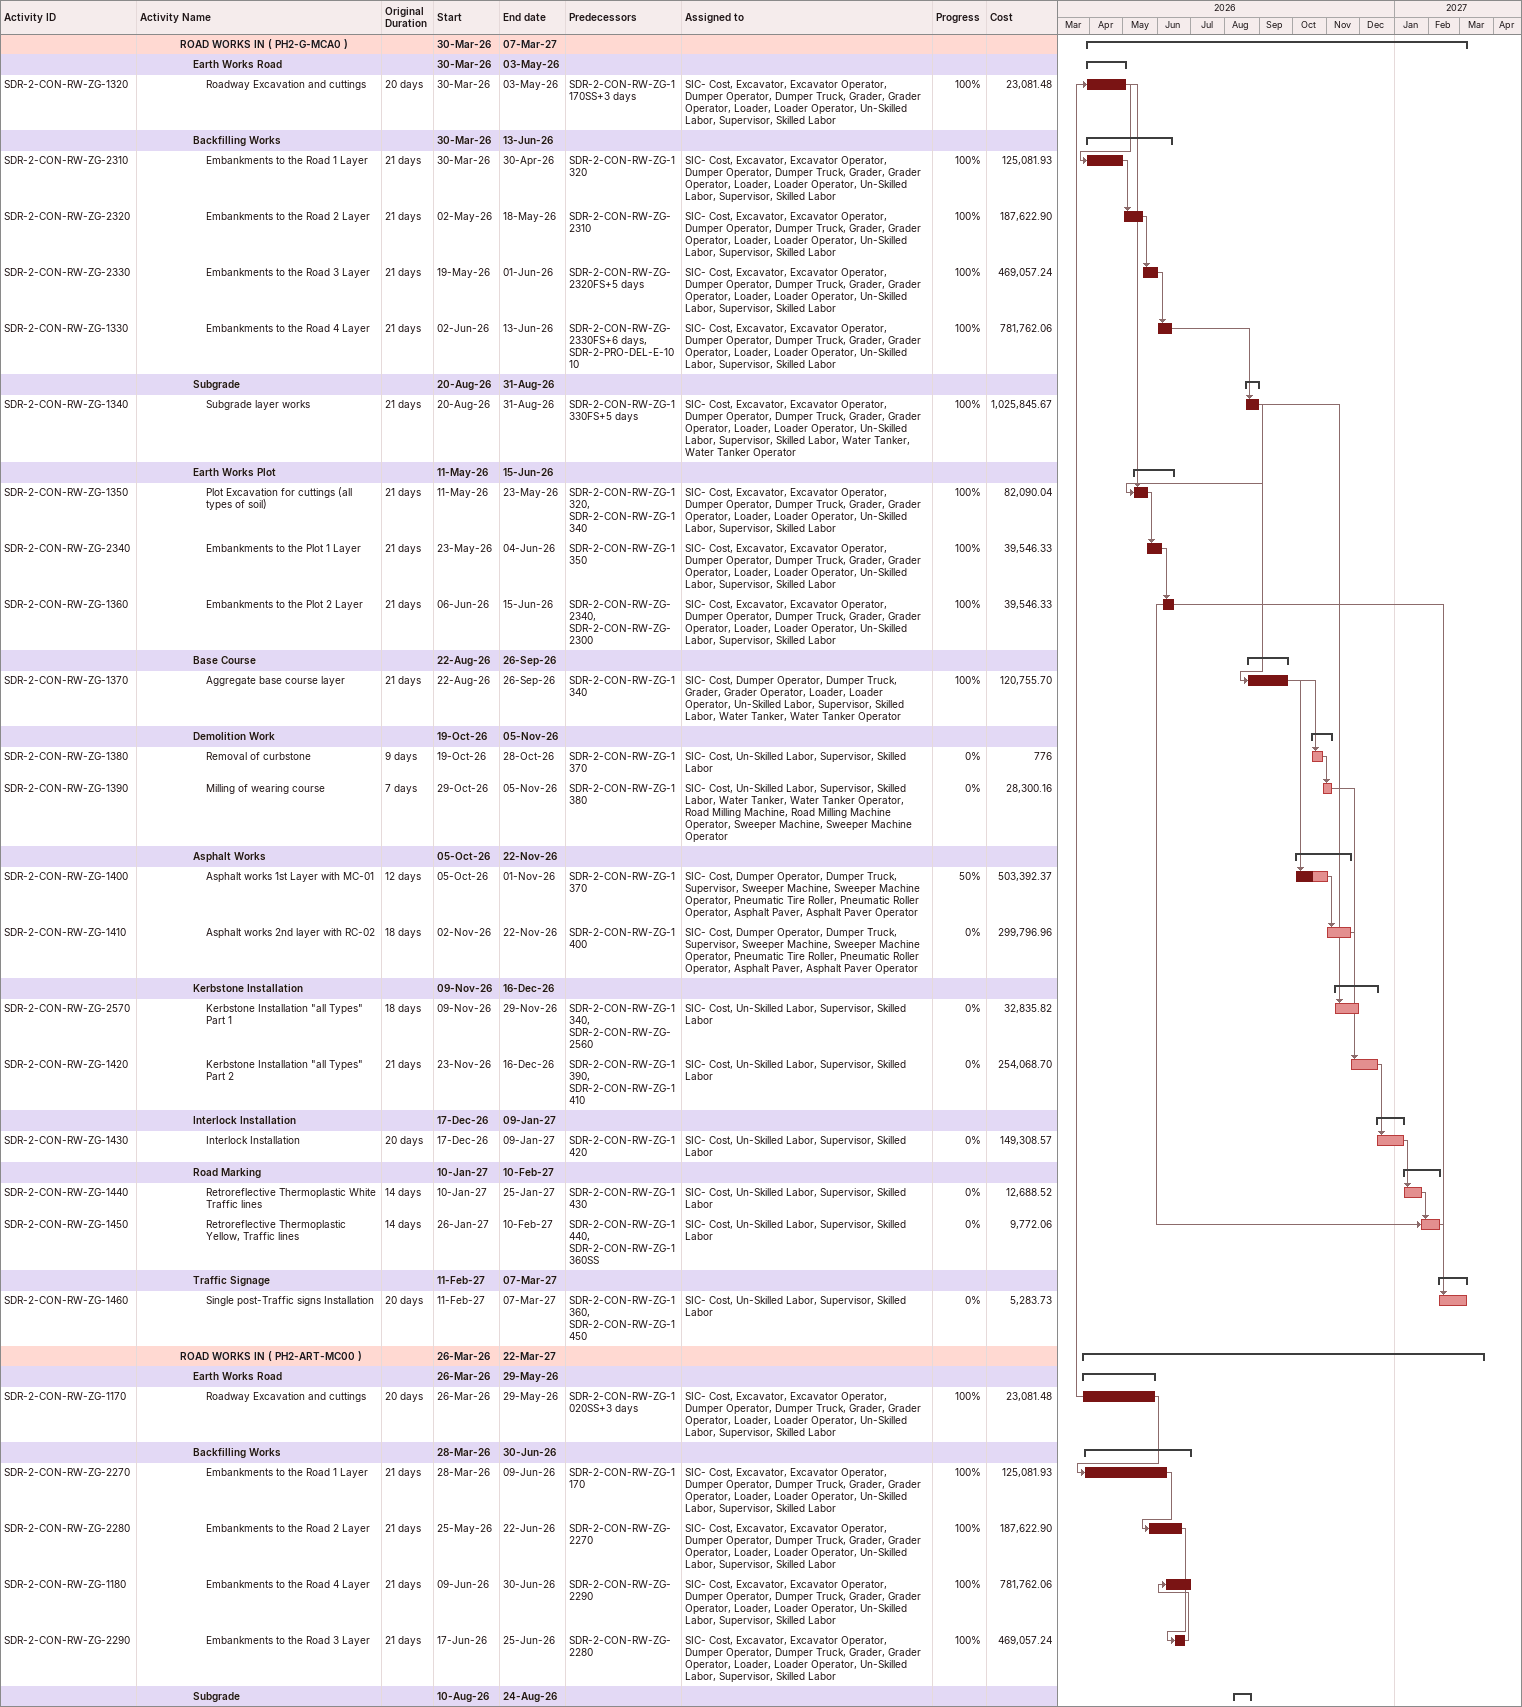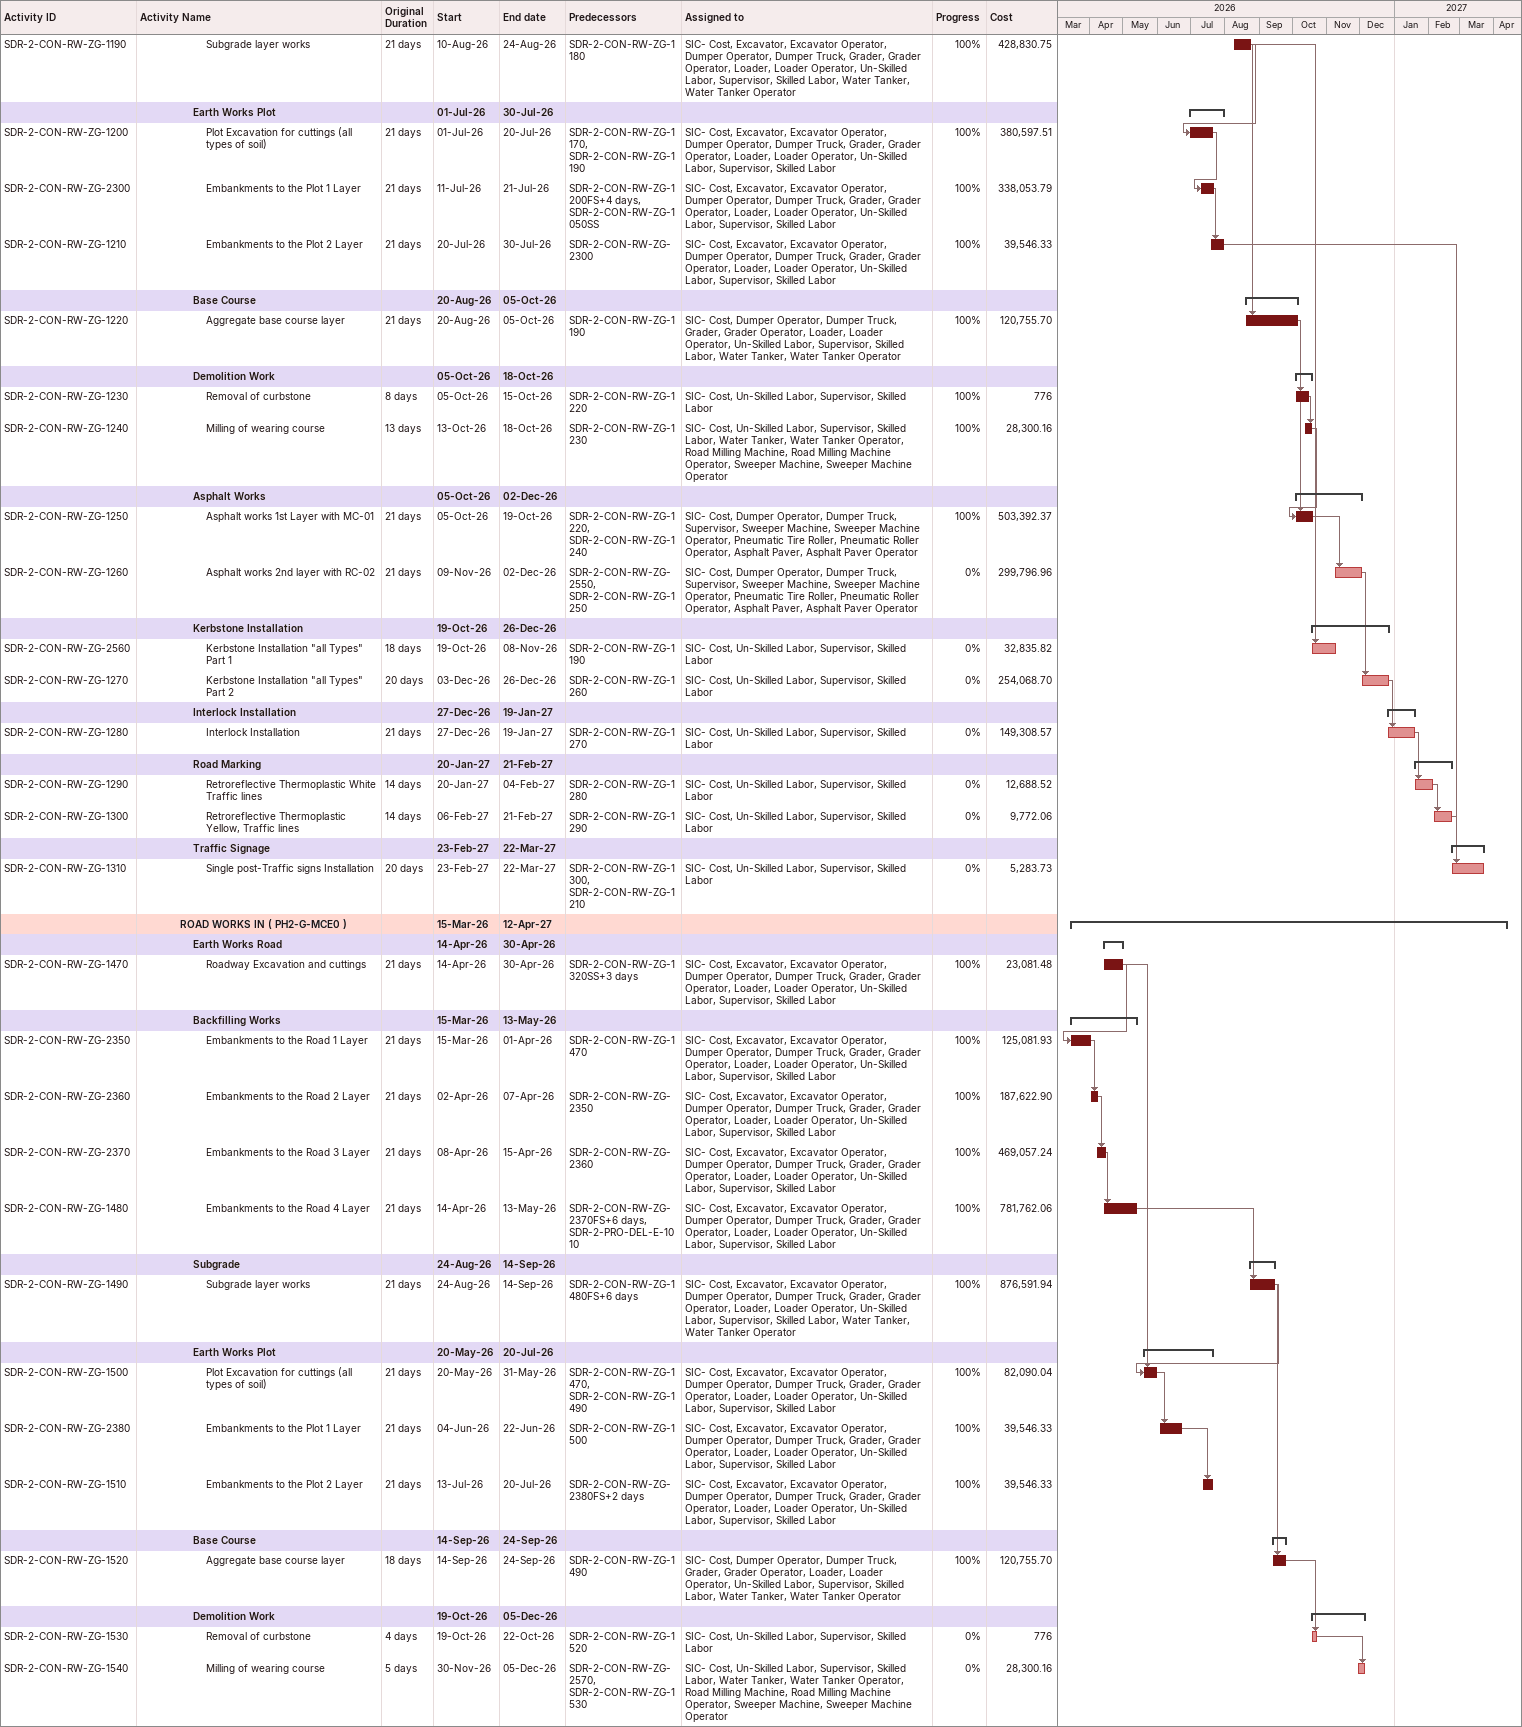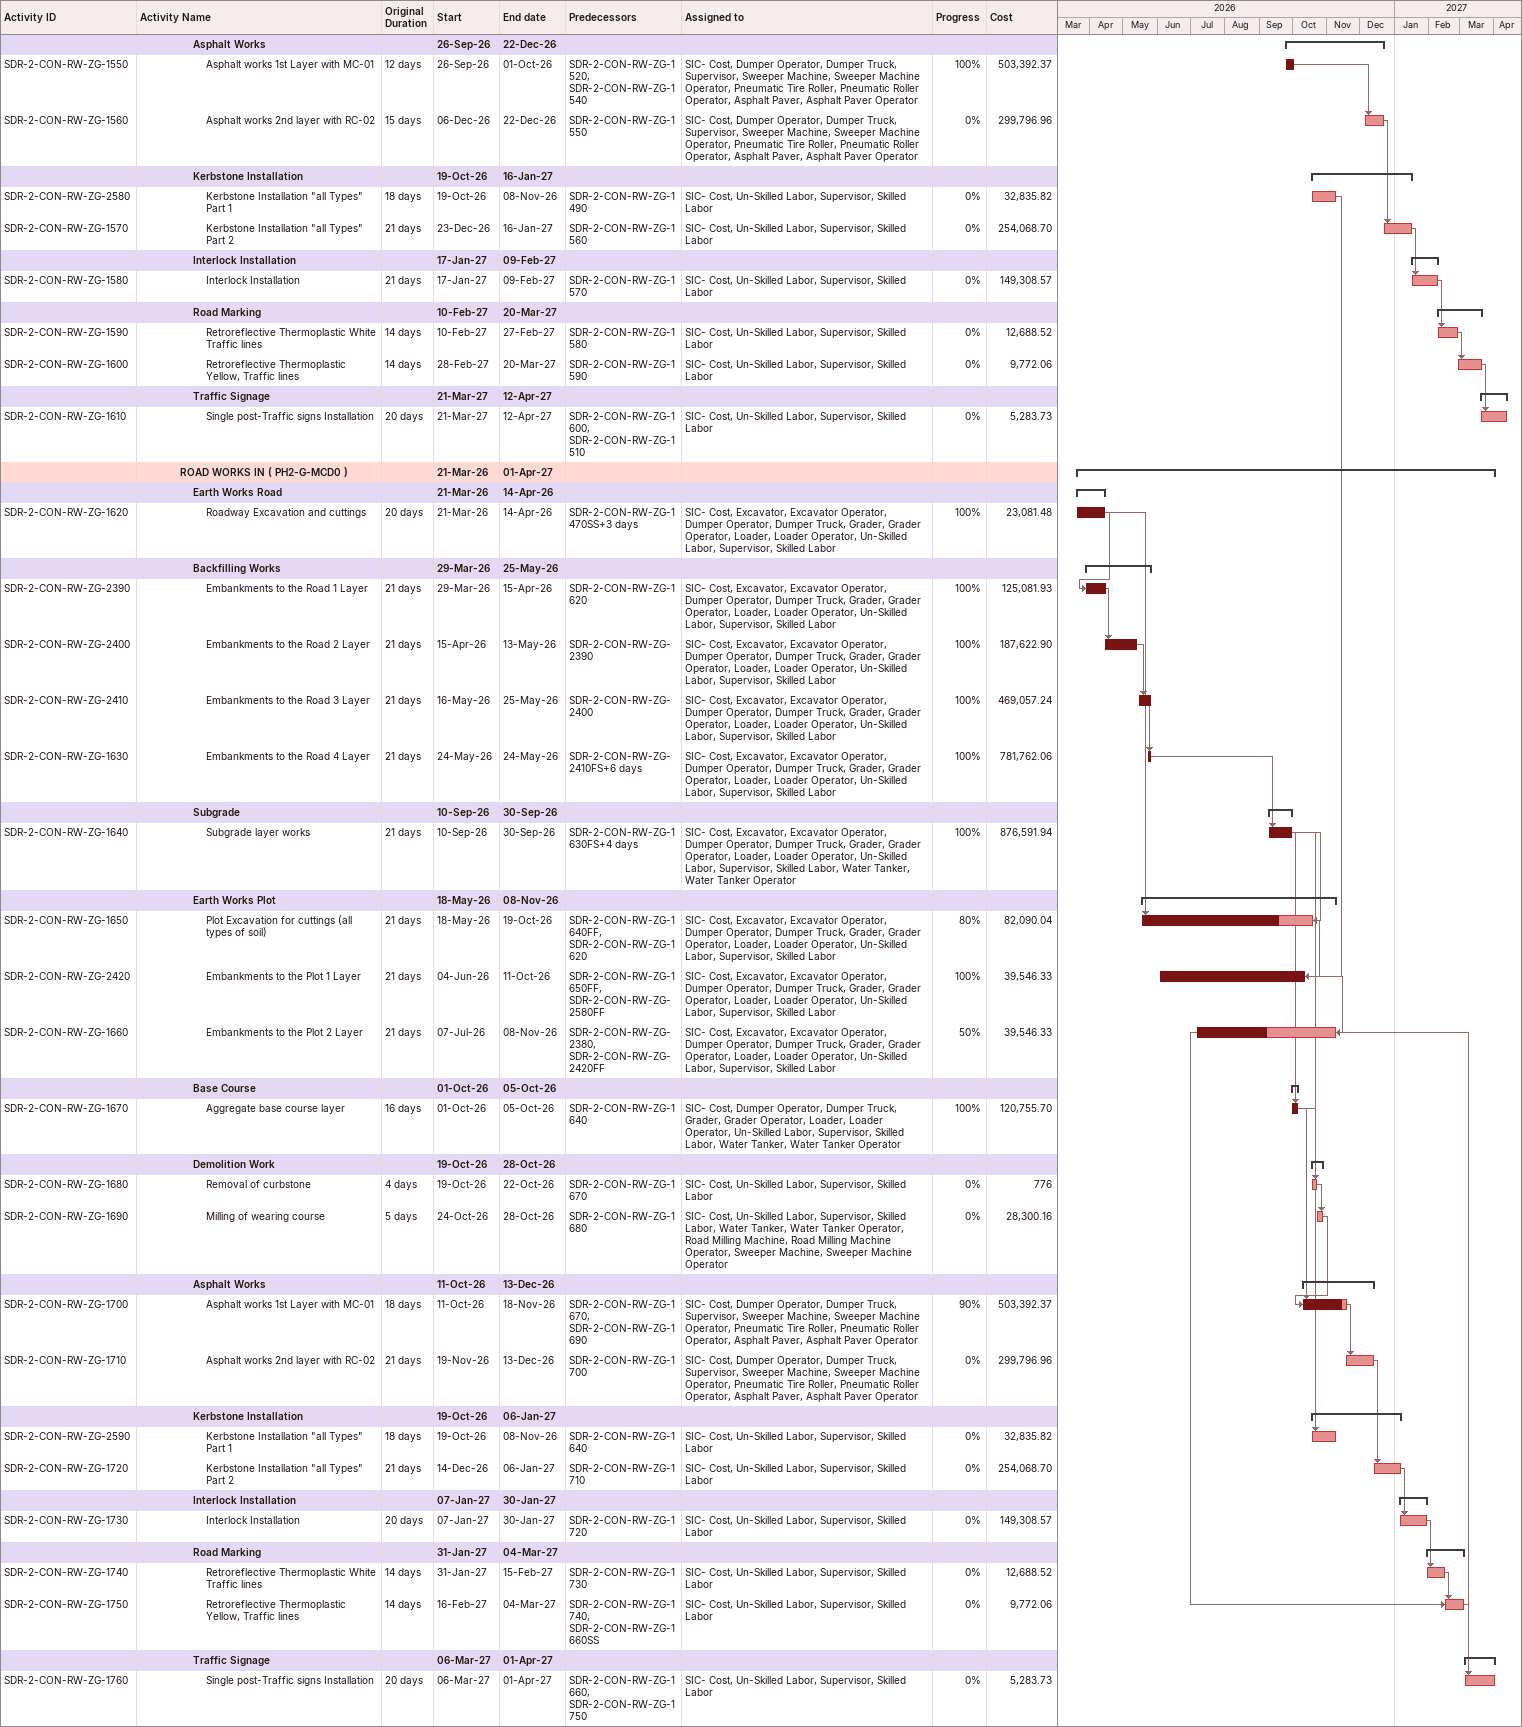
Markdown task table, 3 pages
| ID | Level | Task | Original duration | Start | Finish | Predecessors | Resources | % complete | Cost |
|---|---|---|---|---|---|---|---|---|---|
|  | 4 | **ROAD WORKS IN ( PH2-G-MCA0 )** |  | 2026-03-30 | 2027-03-07 |  |  |  |  |
|  | 5 | **Earth Works Road** |  | 2026-03-30 | 2026-05-03 |  |  |  |  |
| SDR-2-CON-RW-ZG-1320 | 6 | Roadway Excavation and cuttings | 20d | 2026-03-30 | 2026-05-03 | SDR-2-CON-RW-ZG-1170SS+3d | SIC- Cost, Excavator, Excavator Operator, Dumper Operator, Dumper Truck, Grader, Grader Operator, Loader, Loader Operator, Un-Skilled Labor, Supervisor, Skilled Labor | 100 | 23081.48 |
|  | 5 | **Backfilling Works** |  | 2026-03-30 | 2026-06-13 |  |  |  |  |
| SDR-2-CON-RW-ZG-2310 | 6 | Embankments to the Road 1 Layer | 21d | 2026-03-30 | 2026-04-30 | SDR-2-CON-RW-ZG-1320 | SIC- Cost, Excavator, Excavator Operator, Dumper Operator, Dumper Truck, Grader, Grader Operator, Loader, Loader Operator, Un-Skilled Labor, Supervisor, Skilled Labor | 100 | 125081.93 |
| SDR-2-CON-RW-ZG-2320 | 6 | Embankments to the Road 2 Layer | 21d | 2026-05-02 | 2026-05-18 | SDR-2-CON-RW-ZG-2310 | SIC- Cost, Excavator, Excavator Operator, Dumper Operator, Dumper Truck, Grader, Grader Operator, Loader, Loader Operator, Un-Skilled Labor, Supervisor, Skilled Labor | 100 | 187622.90 |
| SDR-2-CON-RW-ZG-2330 | 6 | Embankments to the Road 3 Layer | 21d | 2026-05-19 | 2026-06-01 | SDR-2-CON-RW-ZG-2320FS+5d | SIC- Cost, Excavator, Excavator Operator, Dumper Operator, Dumper Truck, Grader, Grader Operator, Loader, Loader Operator, Un-Skilled Labor, Supervisor, Skilled Labor | 100 | 469057.24 |
| SDR-2-CON-RW-ZG-1330 | 6 | Embankments to the Road 4 Layer | 21d | 2026-06-02 | 2026-06-13 | SDR-2-CON-RW-ZG-2330FS+6d, SDR-2-PRO-DEL-E-1010 | SIC- Cost, Excavator, Excavator Operator, Dumper Operator, Dumper Truck, Grader, Grader Operator, Loader, Loader Operator, Un-Skilled Labor, Supervisor, Skilled Labor | 100 | 781762.06 |
|  | 5 | **Subgrade** |  | 2026-08-20 | 2026-08-31 |  |  |  |  |
| SDR-2-CON-RW-ZG-1340 | 6 | Subgrade layer works | 21d | 2026-08-20 | 2026-08-31 | SDR-2-CON-RW-ZG-1330FS+5d | SIC- Cost, Excavator, Excavator Operator, Dumper Operator, Dumper Truck, Grader, Grader Operator, Loader, Loader Operator, Un-Skilled Labor, Supervisor, Skilled Labor, Water Tanker, Water Tanker Operator | 100 | 1025845.67 |
|  | 5 | **Earth Works Plot** |  | 2026-05-11 | 2026-06-15 |  |  |  |  |
| SDR-2-CON-RW-ZG-1350 | 6 | Plot Excavation for cuttings (all types of soil) | 21d | 2026-05-11 | 2026-05-23 | SDR-2-CON-RW-ZG-1320, SDR-2-CON-RW-ZG-1340 | SIC- Cost, Excavator, Excavator Operator, Dumper Operator, Dumper Truck, Grader, Grader Operator, Loader, Loader Operator, Un-Skilled Labor, Supervisor, Skilled Labor | 100 | 82090.04 |
| SDR-2-CON-RW-ZG-2340 | 6 | Embankments to the Plot 1 Layer | 21d | 2026-05-23 | 2026-06-04 | SDR-2-CON-RW-ZG-1350 | SIC- Cost, Excavator, Excavator Operator, Dumper Operator, Dumper Truck, Grader, Grader Operator, Loader, Loader Operator, Un-Skilled Labor, Supervisor, Skilled Labor | 100 | 39546.33 |
| SDR-2-CON-RW-ZG-1360 | 6 | Embankments to the Plot 2 Layer | 21d | 2026-06-06 | 2026-06-15 | SDR-2-CON-RW-ZG-2340, SDR-2-CON-RW-ZG-2300 | SIC- Cost, Excavator, Excavator Operator, Dumper Operator, Dumper Truck, Grader, Grader Operator, Loader, Loader Operator, Un-Skilled Labor, Supervisor, Skilled Labor | 100 | 39546.33 |
|  | 5 | **Base Course** |  | 2026-08-22 | 2026-09-26 |  |  |  |  |
| SDR-2-CON-RW-ZG-1370 | 6 | Aggregate base course layer | 21d | 2026-08-22 | 2026-09-26 | SDR-2-CON-RW-ZG-1340 | SIC- Cost, Dumper Operator, Dumper Truck, Grader, Grader Operator, Loader, Loader Operator, Un-Skilled Labor, Supervisor, Skilled Labor, Water Tanker, Water Tanker Operator | 100 | 120755.70 |
|  | 5 | **Demolition Work** |  | 2026-10-19 | 2026-11-05 |  |  |  |  |
| SDR-2-CON-RW-ZG-1380 | 6 | Removal of curbstone | 9d | 2026-10-19 | 2026-10-28 | SDR-2-CON-RW-ZG-1370 | SIC- Cost, Un-Skilled Labor, Supervisor, Skilled Labor | 0 | 776 |
| SDR-2-CON-RW-ZG-1390 | 6 | Milling of wearing course | 7d | 2026-10-29 | 2026-11-05 | SDR-2-CON-RW-ZG-1380 | SIC- Cost, Un-Skilled Labor, Supervisor, Skilled Labor, Water Tanker, Water Tanker Operator, Road Milling Machine, Road Milling Machine Operator, Sweeper Machine, Sweeper Machine Operator | 0 | 28300.16 |
|  | 5 | **Asphalt Works** |  | 2026-10-05 | 2026-11-22 |  |  |  |  |
| SDR-2-CON-RW-ZG-1400 | 6 | Asphalt works 1st Layer with MC-01 | 12d | 2026-10-05 | 2026-11-01 | SDR-2-CON-RW-ZG-1370 | SIC- Cost, Dumper Operator, Dumper Truck, Supervisor, Sweeper Machine, Sweeper Machine Operator, Pneumatic Tire Roller, Pneumatic Roller Operator, Asphalt Paver, Asphalt Paver Operator | 50 | 503392.37 |
| SDR-2-CON-RW-ZG-1410 | 6 | Asphalt works 2nd layer with RC-02 | 18d | 2026-11-02 | 2026-11-22 | SDR-2-CON-RW-ZG-1400 | SIC- Cost, Dumper Operator, Dumper Truck, Supervisor, Sweeper Machine, Sweeper Machine Operator, Pneumatic Tire Roller, Pneumatic Roller Operator, Asphalt Paver, Asphalt Paver Operator | 0 | 299796.96 |
|  | 5 | **Kerbstone Installation** |  | 2026-11-09 | 2026-12-16 |  |  |  |  |
| SDR-2-CON-RW-ZG-2570 | 6 | Kerbstone Installation "all Types" Part 1 | 18d | 2026-11-09 | 2026-11-29 | SDR-2-CON-RW-ZG-1340, SDR-2-CON-RW-ZG-2560 | SIC- Cost, Un-Skilled Labor, Supervisor, Skilled Labor | 0 | 32835.82 |
| SDR-2-CON-RW-ZG-1420 | 6 | Kerbstone Installation "all Types" Part 2 | 21d | 2026-11-23 | 2026-12-16 | SDR-2-CON-RW-ZG-1390, SDR-2-CON-RW-ZG-1410 | SIC- Cost, Un-Skilled Labor, Supervisor, Skilled Labor | 0 | 254068.70 |
|  | 5 | **Interlock Installation** |  | 2026-12-17 | 2027-01-09 |  |  |  |  |
| SDR-2-CON-RW-ZG-1430 | 6 | Interlock Installation | 20d | 2026-12-17 | 2027-01-09 | SDR-2-CON-RW-ZG-1420 | SIC- Cost, Un-Skilled Labor, Supervisor, Skilled Labor | 0 | 149308.57 |
|  | 5 | **Road Marking** |  | 2027-01-10 | 2027-02-10 |  |  |  |  |
| SDR-2-CON-RW-ZG-1440 | 6 | Retroreflective Thermoplastic White Traffic lines | 14d | 2027-01-10 | 2027-01-25 | SDR-2-CON-RW-ZG-1430 | SIC- Cost, Un-Skilled Labor, Supervisor, Skilled Labor | 0 | 12688.52 |
| SDR-2-CON-RW-ZG-1450 | 6 | Retroreflective Thermoplastic Yellow, Traffic lines | 14d | 2027-01-26 | 2027-02-10 | SDR-2-CON-RW-ZG-1440, SDR-2-CON-RW-ZG-1360SS | SIC- Cost, Un-Skilled Labor, Supervisor, Skilled Labor | 0 | 9772.06 |
|  | 5 | **Traffic Signage** |  | 2027-02-11 | 2027-03-07 |  |  |  |  |
| SDR-2-CON-RW-ZG-1460 | 6 | Single post-Traffic signs Installation | 20d | 2027-02-11 | 2027-03-07 | SDR-2-CON-RW-ZG-1360, SDR-2-CON-RW-ZG-1450 | SIC- Cost, Un-Skilled Labor, Supervisor, Skilled Labor | 0 | 5283.73 |
|  | 4 | **ROAD WORKS IN ( PH2-ART-MC00 )** |  | 2026-03-26 | 2027-03-22 |  |  |  |  |
|  | 5 | **Earth Works Road** |  | 2026-03-26 | 2026-05-29 |  |  |  |  |
| SDR-2-CON-RW-ZG-1170 | 6 | Roadway Excavation and cuttings | 20d | 2026-03-26 | 2026-05-29 | SDR-2-CON-RW-ZG-1020SS+3d | SIC- Cost, Excavator, Excavator Operator, Dumper Operator, Dumper Truck, Grader, Grader Operator, Loader, Loader Operator, Un-Skilled Labor, Supervisor, Skilled Labor | 100 | 23081.48 |
|  | 5 | **Backfilling Works** |  | 2026-03-28 | 2026-06-30 |  |  |  |  |
| SDR-2-CON-RW-ZG-2270 | 6 | Embankments to the Road 1 Layer | 21d | 2026-03-28 | 2026-06-09 | SDR-2-CON-RW-ZG-1170 | SIC- Cost, Excavator, Excavator Operator, Dumper Operator, Dumper Truck, Grader, Grader Operator, Loader, Loader Operator, Un-Skilled Labor, Supervisor, Skilled Labor | 100 | 125081.93 |
| SDR-2-CON-RW-ZG-2280 | 6 | Embankments to the Road 2 Layer | 21d | 2026-05-25 | 2026-06-22 | SDR-2-CON-RW-ZG-2270 | SIC- Cost, Excavator, Excavator Operator, Dumper Operator, Dumper Truck, Grader, Grader Operator, Loader, Loader Operator, Un-Skilled Labor, Supervisor, Skilled Labor | 100 | 187622.90 |
| SDR-2-CON-RW-ZG-1180 | 6 | Embankments to the Road 4 Layer | 21d | 2026-06-09 | 2026-06-30 | SDR-2-CON-RW-ZG-2290 | SIC- Cost, Excavator, Excavator Operator, Dumper Operator, Dumper Truck, Grader, Grader Operator, Loader, Loader Operator, Un-Skilled Labor, Supervisor, Skilled Labor | 100 | 781762.06 |
| SDR-2-CON-RW-ZG-2290 | 6 | Embankments to the Road 3 Layer | 21d | 2026-06-17 | 2026-06-25 | SDR-2-CON-RW-ZG-2280 | SIC- Cost, Excavator, Excavator Operator, Dumper Operator, Dumper Truck, Grader, Grader Operator, Loader, Loader Operator, Un-Skilled Labor, Supervisor, Skilled Labor | 100 | 469057.24 |
|  | 5 | **Subgrade** |  | 2026-08-10 | 2026-08-24 |  |  |  |  |
| SDR-2-CON-RW-ZG-1190 | 6 | Subgrade layer works | 21d | 2026-08-10 | 2026-08-24 | SDR-2-CON-RW-ZG-1180 | SIC- Cost, Excavator, Excavator Operator, Dumper Operator, Dumper Truck, Grader, Grader Operator, Loader, Loader Operator, Un-Skilled Labor, Supervisor, Skilled Labor, Water Tanker, Water Tanker Operator | 100 | 428830.75 |
|  | 5 | **Earth Works Plot** |  | 2026-07-01 | 2026-07-30 |  |  |  |  |
| SDR-2-CON-RW-ZG-1200 | 6 | Plot Excavation for cuttings (all types of soil) | 21d | 2026-07-01 | 2026-07-20 | SDR-2-CON-RW-ZG-1170, SDR-2-CON-RW-ZG-1190 | SIC- Cost, Excavator, Excavator Operator, Dumper Operator, Dumper Truck, Grader, Grader Operator, Loader, Loader Operator, Un-Skilled Labor, Supervisor, Skilled Labor | 100 | 380597.51 |
| SDR-2-CON-RW-ZG-2300 | 6 | Embankments to the Plot 1 Layer | 21d | 2026-07-11 | 2026-07-21 | SDR-2-CON-RW-ZG-1200FS+4d, SDR-2-CON-RW-ZG-1050SS | SIC- Cost, Excavator, Excavator Operator, Dumper Operator, Dumper Truck, Grader, Grader Operator, Loader, Loader Operator, Un-Skilled Labor, Supervisor, Skilled Labor | 100 | 338053.79 |
| SDR-2-CON-RW-ZG-1210 | 6 | Embankments to the Plot 2 Layer | 21d | 2026-07-20 | 2026-07-30 | SDR-2-CON-RW-ZG-2300 | SIC- Cost, Excavator, Excavator Operator, Dumper Operator, Dumper Truck, Grader, Grader Operator, Loader, Loader Operator, Un-Skilled Labor, Supervisor, Skilled Labor | 100 | 39546.33 |
|  | 5 | **Base Course** |  | 2026-08-20 | 2026-10-05 |  |  |  |  |
| SDR-2-CON-RW-ZG-1220 | 6 | Aggregate base course layer | 21d | 2026-08-20 | 2026-10-05 | SDR-2-CON-RW-ZG-1190 | SIC- Cost, Dumper Operator, Dumper Truck, Grader, Grader Operator, Loader, Loader Operator, Un-Skilled Labor, Supervisor, Skilled Labor, Water Tanker, Water Tanker Operator | 100 | 120755.70 |
|  | 5 | **Demolition Work** |  | 2026-10-05 | 2026-10-18 |  |  |  |  |
| SDR-2-CON-RW-ZG-1230 | 6 | Removal of curbstone | 8d | 2026-10-05 | 2026-10-15 | SDR-2-CON-RW-ZG-1220 | SIC- Cost, Un-Skilled Labor, Supervisor, Skilled Labor | 100 | 776 |
| SDR-2-CON-RW-ZG-1240 | 6 | Milling of wearing course | 13d | 2026-10-13 | 2026-10-18 | SDR-2-CON-RW-ZG-1230 | SIC- Cost, Un-Skilled Labor, Supervisor, Skilled Labor, Water Tanker, Water Tanker Operator, Road Milling Machine, Road Milling Machine Operator, Sweeper Machine, Sweeper Machine Operator | 100 | 28300.16 |
|  | 5 | **Asphalt Works** |  | 2026-10-05 | 2026-12-02 |  |  |  |  |
| SDR-2-CON-RW-ZG-1250 | 6 | Asphalt works 1st Layer with MC-01 | 21d | 2026-10-05 | 2026-10-19 | SDR-2-CON-RW-ZG-1220, SDR-2-CON-RW-ZG-1240 | SIC- Cost, Dumper Operator, Dumper Truck, Supervisor, Sweeper Machine, Sweeper Machine Operator, Pneumatic Tire Roller, Pneumatic Roller Operator, Asphalt Paver, Asphalt Paver Operator | 100 | 503392.37 |
| SDR-2-CON-RW-ZG-1260 | 6 | Asphalt works 2nd layer with RC-02 | 21d | 2026-11-09 | 2026-12-02 | SDR-2-CON-RW-ZG-2550, SDR-2-CON-RW-ZG-1250 | SIC- Cost, Dumper Operator, Dumper Truck, Supervisor, Sweeper Machine, Sweeper Machine Operator, Pneumatic Tire Roller, Pneumatic Roller Operator, Asphalt Paver, Asphalt Paver Operator | 0 | 299796.96 |
|  | 5 | **Kerbstone Installation** |  | 2026-10-19 | 2026-12-26 |  |  |  |  |
| SDR-2-CON-RW-ZG-2560 | 6 | Kerbstone Installation "all Types" Part 1 | 18d | 2026-10-19 | 2026-11-08 | SDR-2-CON-RW-ZG-1190 | SIC- Cost, Un-Skilled Labor, Supervisor, Skilled Labor | 0 | 32835.82 |
| SDR-2-CON-RW-ZG-1270 | 6 | Kerbstone Installation "all Types" Part 2 | 20d | 2026-12-03 | 2026-12-26 | SDR-2-CON-RW-ZG-1260 | SIC- Cost, Un-Skilled Labor, Supervisor, Skilled Labor | 0 | 254068.70 |
|  | 5 | **Interlock Installation** |  | 2026-12-27 | 2027-01-19 |  |  |  |  |
| SDR-2-CON-RW-ZG-1280 | 6 | Interlock Installation | 21d | 2026-12-27 | 2027-01-19 | SDR-2-CON-RW-ZG-1270 | SIC- Cost, Un-Skilled Labor, Supervisor, Skilled Labor | 0 | 149308.57 |
|  | 5 | **Road Marking** |  | 2027-01-20 | 2027-02-21 |  |  |  |  |
| SDR-2-CON-RW-ZG-1290 | 6 | Retroreflective Thermoplastic White Traffic lines | 14d | 2027-01-20 | 2027-02-04 | SDR-2-CON-RW-ZG-1280 | SIC- Cost, Un-Skilled Labor, Supervisor, Skilled Labor | 0 | 12688.52 |
| SDR-2-CON-RW-ZG-1300 | 6 | Retroreflective Thermoplastic Yellow, Traffic lines | 14d | 2027-02-06 | 2027-02-21 | SDR-2-CON-RW-ZG-1290 | SIC- Cost, Un-Skilled Labor, Supervisor, Skilled Labor | 0 | 9772.06 |
|  | 5 | **Traffic Signage** |  | 2027-02-23 | 2027-03-22 |  |  |  |  |
| SDR-2-CON-RW-ZG-1310 | 6 | Single post-Traffic signs Installation | 20d | 2027-02-23 | 2027-03-22 | SDR-2-CON-RW-ZG-1300, SDR-2-CON-RW-ZG-1210 | SIC- Cost, Un-Skilled Labor, Supervisor, Skilled Labor | 0 | 5283.73 |
|  | 4 | **ROAD WORKS IN ( PH2-G-MCE0 )** |  | 2026-03-15 | 2027-04-12 |  |  |  |  |
|  | 5 | **Earth Works Road** |  | 2026-04-14 | 2026-04-30 |  |  |  |  |
| SDR-2-CON-RW-ZG-1470 | 6 | Roadway Excavation and cuttings | 21d | 2026-04-14 | 2026-04-30 | SDR-2-CON-RW-ZG-1320SS+3d | SIC- Cost, Excavator, Excavator Operator, Dumper Operator, Dumper Truck, Grader, Grader Operator, Loader, Loader Operator, Un-Skilled Labor, Supervisor, Skilled Labor | 100 | 23081.48 |
|  | 5 | **Backfilling Works** |  | 2026-03-15 | 2026-05-13 |  |  |  |  |
| SDR-2-CON-RW-ZG-2350 | 6 | Embankments to the Road 1 Layer | 21d | 2026-03-15 | 2026-04-01 | SDR-2-CON-RW-ZG-1470 | SIC- Cost, Excavator, Excavator Operator, Dumper Operator, Dumper Truck, Grader, Grader Operator, Loader, Loader Operator, Un-Skilled Labor, Supervisor, Skilled Labor | 100 | 125081.93 |
| SDR-2-CON-RW-ZG-2360 | 6 | Embankments to the Road 2 Layer | 21d | 2026-04-02 | 2026-04-07 | SDR-2-CON-RW-ZG-2350 | SIC- Cost, Excavator, Excavator Operator, Dumper Operator, Dumper Truck, Grader, Grader Operator, Loader, Loader Operator, Un-Skilled Labor, Supervisor, Skilled Labor | 100 | 187622.90 |
| SDR-2-CON-RW-ZG-2370 | 6 | Embankments to the Road 3 Layer | 21d | 2026-04-08 | 2026-04-15 | SDR-2-CON-RW-ZG-2360 | SIC- Cost, Excavator, Excavator Operator, Dumper Operator, Dumper Truck, Grader, Grader Operator, Loader, Loader Operator, Un-Skilled Labor, Supervisor, Skilled Labor | 100 | 469057.24 |
| SDR-2-CON-RW-ZG-1480 | 6 | Embankments to the Road 4 Layer | 21d | 2026-04-14 | 2026-05-13 | SDR-2-CON-RW-ZG-2370FS+6d, SDR-2-PRO-DEL-E-1010 | SIC- Cost, Excavator, Excavator Operator, Dumper Operator, Dumper Truck, Grader, Grader Operator, Loader, Loader Operator, Un-Skilled Labor, Supervisor, Skilled Labor | 100 | 781762.06 |
|  | 5 | **Subgrade** |  | 2026-08-24 | 2026-09-14 |  |  |  |  |
| SDR-2-CON-RW-ZG-1490 | 6 | Subgrade layer works | 21d | 2026-08-24 | 2026-09-14 | SDR-2-CON-RW-ZG-1480FS+6d | SIC- Cost, Excavator, Excavator Operator, Dumper Operator, Dumper Truck, Grader, Grader Operator, Loader, Loader Operator, Un-Skilled Labor, Supervisor, Skilled Labor, Water Tanker, Water Tanker Operator | 100 | 876591.94 |
|  | 5 | **Earth Works Plot** |  | 2026-05-20 | 2026-07-20 |  |  |  |  |
| SDR-2-CON-RW-ZG-1500 | 6 | Plot Excavation for cuttings (all types of soil) | 21d | 2026-05-20 | 2026-05-31 | SDR-2-CON-RW-ZG-1470, SDR-2-CON-RW-ZG-1490 | SIC- Cost, Excavator, Excavator Operator, Dumper Operator, Dumper Truck, Grader, Grader Operator, Loader, Loader Operator, Un-Skilled Labor, Supervisor, Skilled Labor | 100 | 82090.04 |
| SDR-2-CON-RW-ZG-2380 | 6 | Embankments to the Plot 1 Layer | 21d | 2026-06-04 | 2026-06-22 | SDR-2-CON-RW-ZG-1500 | SIC- Cost, Excavator, Excavator Operator, Dumper Operator, Dumper Truck, Grader, Grader Operator, Loader, Loader Operator, Un-Skilled Labor, Supervisor, Skilled Labor | 100 | 39546.33 |
| SDR-2-CON-RW-ZG-1510 | 6 | Embankments to the Plot 2 Layer | 21d | 2026-07-13 | 2026-07-20 | SDR-2-CON-RW-ZG-2380FS+2d | SIC- Cost, Excavator, Excavator Operator, Dumper Operator, Dumper Truck, Grader, Grader Operator, Loader, Loader Operator, Un-Skilled Labor, Supervisor, Skilled Labor | 100 | 39546.33 |
|  | 5 | **Base Course** |  | 2026-09-14 | 2026-09-24 |  |  |  |  |
| SDR-2-CON-RW-ZG-1520 | 6 | Aggregate base course layer | 18d | 2026-09-14 | 2026-09-24 | SDR-2-CON-RW-ZG-1490 | SIC- Cost, Dumper Operator, Dumper Truck, Grader, Grader Operator, Loader, Loader Operator, Un-Skilled Labor, Supervisor, Skilled Labor, Water Tanker, Water Tanker Operator | 100 | 120755.70 |
|  | 5 | **Demolition Work** |  | 2026-10-19 | 2026-12-05 |  |  |  |  |
| SDR-2-CON-RW-ZG-1530 | 6 | Removal of curbstone | 4d | 2026-10-19 | 2026-10-22 | SDR-2-CON-RW-ZG-1520 | SIC- Cost, Un-Skilled Labor, Supervisor, Skilled Labor | 0 | 776 |
| SDR-2-CON-RW-ZG-1540 | 6 | Milling of wearing course | 5d | 2026-11-30 | 2026-12-05 | SDR-2-CON-RW-ZG-2570, SDR-2-CON-RW-ZG-1530 | SIC- Cost, Un-Skilled Labor, Supervisor, Skilled Labor, Water Tanker, Water Tanker Operator, Road Milling Machine, Road Milling Machine Operator, Sweeper Machine, Sweeper Machine Operator | 0 | 28300.16 |
|  | 5 | **Asphalt Works** |  | 2026-09-26 | 2026-12-22 |  |  |  |  |
| SDR-2-CON-RW-ZG-1550 | 6 | Asphalt works 1st Layer with MC-01 | 12d | 2026-09-26 | 2026-10-01 | SDR-2-CON-RW-ZG-1520, SDR-2-CON-RW-ZG-1540 | SIC- Cost, Dumper Operator, Dumper Truck, Supervisor, Sweeper Machine, Sweeper Machine Operator, Pneumatic Tire Roller, Pneumatic Roller Operator, Asphalt Paver, Asphalt Paver Operator | 100 | 503392.37 |
| SDR-2-CON-RW-ZG-1560 | 6 | Asphalt works 2nd layer with RC-02 | 15d | 2026-12-06 | 2026-12-22 | SDR-2-CON-RW-ZG-1550 | SIC- Cost, Dumper Operator, Dumper Truck, Supervisor, Sweeper Machine, Sweeper Machine Operator, Pneumatic Tire Roller, Pneumatic Roller Operator, Asphalt Paver, Asphalt Paver Operator | 0 | 299796.96 |
|  | 5 | **Kerbstone Installation** |  | 2026-10-19 | 2027-01-16 |  |  |  |  |
| SDR-2-CON-RW-ZG-2580 | 6 | Kerbstone Installation "all Types" Part 1 | 18d | 2026-10-19 | 2026-11-08 | SDR-2-CON-RW-ZG-1490 | SIC- Cost, Un-Skilled Labor, Supervisor, Skilled Labor | 0 | 32835.82 |
| SDR-2-CON-RW-ZG-1570 | 6 | Kerbstone Installation "all Types" Part 2 | 21d | 2026-12-23 | 2027-01-16 | SDR-2-CON-RW-ZG-1560 | SIC- Cost, Un-Skilled Labor, Supervisor, Skilled Labor | 0 | 254068.70 |
|  | 5 | **Interlock Installation** |  | 2027-01-17 | 2027-02-09 |  |  |  |  |
| SDR-2-CON-RW-ZG-1580 | 6 | Interlock Installation | 21d | 2027-01-17 | 2027-02-09 | SDR-2-CON-RW-ZG-1570 | SIC- Cost, Un-Skilled Labor, Supervisor, Skilled Labor | 0 | 149308.57 |
|  | 5 | **Road Marking** |  | 2027-02-10 | 2027-03-20 |  |  |  |  |
| SDR-2-CON-RW-ZG-1590 | 6 | Retroreflective Thermoplastic White Traffic lines | 14d | 2027-02-10 | 2027-02-27 | SDR-2-CON-RW-ZG-1580 | SIC- Cost, Un-Skilled Labor, Supervisor, Skilled Labor | 0 | 12688.52 |
| SDR-2-CON-RW-ZG-1600 | 6 | Retroreflective Thermoplastic Yellow, Traffic lines | 14d | 2027-02-28 | 2027-03-20 | SDR-2-CON-RW-ZG-1590 | SIC- Cost, Un-Skilled Labor, Supervisor, Skilled Labor | 0 | 9772.06 |
|  | 5 | **Traffic Signage** |  | 2027-03-21 | 2027-04-12 |  |  |  |  |
| SDR-2-CON-RW-ZG-1610 | 6 | Single post-Traffic signs Installation | 20d | 2027-03-21 | 2027-04-12 | SDR-2-CON-RW-ZG-1600, SDR-2-CON-RW-ZG-1510 | SIC- Cost, Un-Skilled Labor, Supervisor, Skilled Labor | 0 | 5283.73 |
|  | 4 | **ROAD WORKS IN ( PH2-G-MCD0 )** |  | 2026-03-21 | 2027-04-01 |  |  |  |  |
|  | 5 | **Earth Works Road** |  | 2026-03-21 | 2026-04-14 |  |  |  |  |
| SDR-2-CON-RW-ZG-1620 | 6 | Roadway Excavation and cuttings | 20d | 2026-03-21 | 2026-04-14 | SDR-2-CON-RW-ZG-1470SS+3d | SIC- Cost, Excavator, Excavator Operator, Dumper Operator, Dumper Truck, Grader, Grader Operator, Loader, Loader Operator, Un-Skilled Labor, Supervisor, Skilled Labor | 100 | 23081.48 |
|  | 5 | **Backfilling Works** |  | 2026-03-29 | 2026-05-25 |  |  |  |  |
| SDR-2-CON-RW-ZG-2390 | 6 | Embankments to the Road 1 Layer | 21d | 2026-03-29 | 2026-04-15 | SDR-2-CON-RW-ZG-1620 | SIC- Cost, Excavator, Excavator Operator, Dumper Operator, Dumper Truck, Grader, Grader Operator, Loader, Loader Operator, Un-Skilled Labor, Supervisor, Skilled Labor | 100 | 125081.93 |
| SDR-2-CON-RW-ZG-2400 | 6 | Embankments to the Road 2 Layer | 21d | 2026-04-15 | 2026-05-13 | SDR-2-CON-RW-ZG-2390 | SIC- Cost, Excavator, Excavator Operator, Dumper Operator, Dumper Truck, Grader, Grader Operator, Loader, Loader Operator, Un-Skilled Labor, Supervisor, Skilled Labor | 100 | 187622.90 |
| SDR-2-CON-RW-ZG-2410 | 6 | Embankments to the Road 3 Layer | 21d | 2026-05-16 | 2026-05-25 | SDR-2-CON-RW-ZG-2400 | SIC- Cost, Excavator, Excavator Operator, Dumper Operator, Dumper Truck, Grader, Grader Operator, Loader, Loader Operator, Un-Skilled Labor, Supervisor, Skilled Labor | 100 | 469057.24 |
| SDR-2-CON-RW-ZG-1630 | 6 | Embankments to the Road 4 Layer | 21d | 2026-05-24 | 2026-05-24 | SDR-2-CON-RW-ZG-2410FS+6d | SIC- Cost, Excavator, Excavator Operator, Dumper Operator, Dumper Truck, Grader, Grader Operator, Loader, Loader Operator, Un-Skilled Labor, Supervisor, Skilled Labor | 100 | 781762.06 |
|  | 5 | **Subgrade** |  | 2026-09-10 | 2026-09-30 |  |  |  |  |
| SDR-2-CON-RW-ZG-1640 | 6 | Subgrade layer works | 21d | 2026-09-10 | 2026-09-30 | SDR-2-CON-RW-ZG-1630FS+4d | SIC- Cost, Excavator, Excavator Operator, Dumper Operator, Dumper Truck, Grader, Grader Operator, Loader, Loader Operator, Un-Skilled Labor, Supervisor, Skilled Labor, Water Tanker, Water Tanker Operator | 100 | 876591.94 |
|  | 5 | **Earth Works Plot** |  | 2026-05-18 | 2026-11-08 |  |  |  |  |
| SDR-2-CON-RW-ZG-1650 | 6 | Plot Excavation for cuttings (all types of soil) | 21d | 2026-05-18 | 2026-10-19 | SDR-2-CON-RW-ZG-1640FF, SDR-2-CON-RW-ZG-1620 | SIC- Cost, Excavator, Excavator Operator, Dumper Operator, Dumper Truck, Grader, Grader Operator, Loader, Loader Operator, Un-Skilled Labor, Supervisor, Skilled Labor | 80 | 82090.04 |
| SDR-2-CON-RW-ZG-2420 | 6 | Embankments to the Plot 1 Layer | 21d | 2026-06-04 | 2026-10-11 | SDR-2-CON-RW-ZG-1650FF, SDR-2-CON-RW-ZG-2580FF | SIC- Cost, Excavator, Excavator Operator, Dumper Operator, Dumper Truck, Grader, Grader Operator, Loader, Loader Operator, Un-Skilled Labor, Supervisor, Skilled Labor | 100 | 39546.33 |
| SDR-2-CON-RW-ZG-1660 | 6 | Embankments to the Plot 2 Layer | 21d | 2026-07-07 | 2026-11-08 | SDR-2-CON-RW-ZG-2380, SDR-2-CON-RW-ZG-2420FF | SIC- Cost, Excavator, Excavator Operator, Dumper Operator, Dumper Truck, Grader, Grader Operator, Loader, Loader Operator, Un-Skilled Labor, Supervisor, Skilled Labor | 50 | 39546.33 |
|  | 5 | **Base Course** |  | 2026-10-01 | 2026-10-05 |  |  |  |  |
| SDR-2-CON-RW-ZG-1670 | 6 | Aggregate base course layer | 16d | 2026-10-01 | 2026-10-05 | SDR-2-CON-RW-ZG-1640 | SIC- Cost, Dumper Operator, Dumper Truck, Grader, Grader Operator, Loader, Loader Operator, Un-Skilled Labor, Supervisor, Skilled Labor, Water Tanker, Water Tanker Operator | 100 | 120755.70 |
|  | 5 | **Demolition Work** |  | 2026-10-19 | 2026-10-28 |  |  |  |  |
| SDR-2-CON-RW-ZG-1680 | 6 | Removal of curbstone | 4d | 2026-10-19 | 2026-10-22 | SDR-2-CON-RW-ZG-1670 | SIC- Cost, Un-Skilled Labor, Supervisor, Skilled Labor | 0 | 776 |
| SDR-2-CON-RW-ZG-1690 | 6 | Milling of wearing course | 5d | 2026-10-24 | 2026-10-28 | SDR-2-CON-RW-ZG-1680 | SIC- Cost, Un-Skilled Labor, Supervisor, Skilled Labor, Water Tanker, Water Tanker Operator, Road Milling Machine, Road Milling Machine Operator, Sweeper Machine, Sweeper Machine Operator | 0 | 28300.16 |
|  | 5 | **Asphalt Works** |  | 2026-10-11 | 2026-12-13 |  |  |  |  |
| SDR-2-CON-RW-ZG-1700 | 6 | Asphalt works 1st Layer with MC-01 | 18d | 2026-10-11 | 2026-11-18 | SDR-2-CON-RW-ZG-1670, SDR-2-CON-RW-ZG-1690 | SIC- Cost, Dumper Operator, Dumper Truck, Supervisor, Sweeper Machine, Sweeper Machine Operator, Pneumatic Tire Roller, Pneumatic Roller Operator, Asphalt Paver, Asphalt Paver Operator | 90 | 503392.37 |
| SDR-2-CON-RW-ZG-1710 | 6 | Asphalt works 2nd layer with RC-02 | 21d | 2026-11-19 | 2026-12-13 | SDR-2-CON-RW-ZG-1700 | SIC- Cost, Dumper Operator, Dumper Truck, Supervisor, Sweeper Machine, Sweeper Machine Operator, Pneumatic Tire Roller, Pneumatic Roller Operator, Asphalt Paver, Asphalt Paver Operator | 0 | 299796.96 |
|  | 5 | **Kerbstone Installation** |  | 2026-10-19 | 2027-01-06 |  |  |  |  |
| SDR-2-CON-RW-ZG-2590 | 6 | Kerbstone Installation "all Types" Part 1 | 18d | 2026-10-19 | 2026-11-08 | SDR-2-CON-RW-ZG-1640 | SIC- Cost, Un-Skilled Labor, Supervisor, Skilled Labor | 0 | 32835.82 |
| SDR-2-CON-RW-ZG-1720 | 6 | Kerbstone Installation "all Types" Part 2 | 21d | 2026-12-14 | 2027-01-06 | SDR-2-CON-RW-ZG-1710 | SIC- Cost, Un-Skilled Labor, Supervisor, Skilled Labor | 0 | 254068.70 |
|  | 5 | **Interlock Installation** |  | 2027-01-07 | 2027-01-30 |  |  |  |  |
| SDR-2-CON-RW-ZG-1730 | 6 | Interlock Installation | 20d | 2027-01-07 | 2027-01-30 | SDR-2-CON-RW-ZG-1720 | SIC- Cost, Un-Skilled Labor, Supervisor, Skilled Labor | 0 | 149308.57 |
|  | 5 | **Road Marking** |  | 2027-01-31 | 2027-03-04 |  |  |  |  |
| SDR-2-CON-RW-ZG-1740 | 6 | Retroreflective Thermoplastic White Traffic lines | 14d | 2027-01-31 | 2027-02-15 | SDR-2-CON-RW-ZG-1730 | SIC- Cost, Un-Skilled Labor, Supervisor, Skilled Labor | 0 | 12688.52 |
| SDR-2-CON-RW-ZG-1750 | 6 | Retroreflective Thermoplastic Yellow, Traffic lines | 14d | 2027-02-16 | 2027-03-04 | SDR-2-CON-RW-ZG-1740, SDR-2-CON-RW-ZG-1660SS | SIC- Cost, Un-Skilled Labor, Supervisor, Skilled Labor | 0 | 9772.06 |
|  | 5 | **Traffic Signage** |  | 2027-03-06 | 2027-04-01 |  |  |  |  |
| SDR-2-CON-RW-ZG-1760 | 6 | Single post-Traffic signs Installation | 20d | 2027-03-06 | 2027-04-01 | SDR-2-CON-RW-ZG-1660, SDR-2-CON-RW-ZG-1750 | SIC- Cost, Un-Skilled Labor, Supervisor, Skilled Labor | 0 | 5283.73 |
